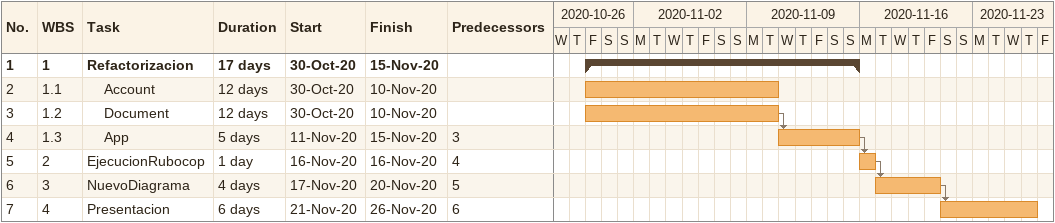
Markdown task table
| ID | WBS | Task | Duration | Start | Finish | Predecessors |
|---|---|---|---|---|---|---|
| 1 | 1 | **Refactorizacion** | 17d | 2020-10-30 | 2020-11-15 |  |
| 2 | 1.1 | Account | 12d | 2020-10-30 | 2020-11-10 |  |
| 3 | 1.2 | Document | 12d | 2020-10-30 | 2020-11-10 |  |
| 4 | 1.3 | App | 5d | 2020-11-11 | 2020-11-15 | 3 |
| 5 | 2 | EjecucionRubocop | 1d | 2020-11-16 | 2020-11-16 | 4 |
| 6 | 3 | NuevoDiagrama | 4d | 2020-11-17 | 2020-11-20 | 5 |
| 7 | 4 | Presentacion | 6d | 2020-11-21 | 2020-11-26 | 6 |
